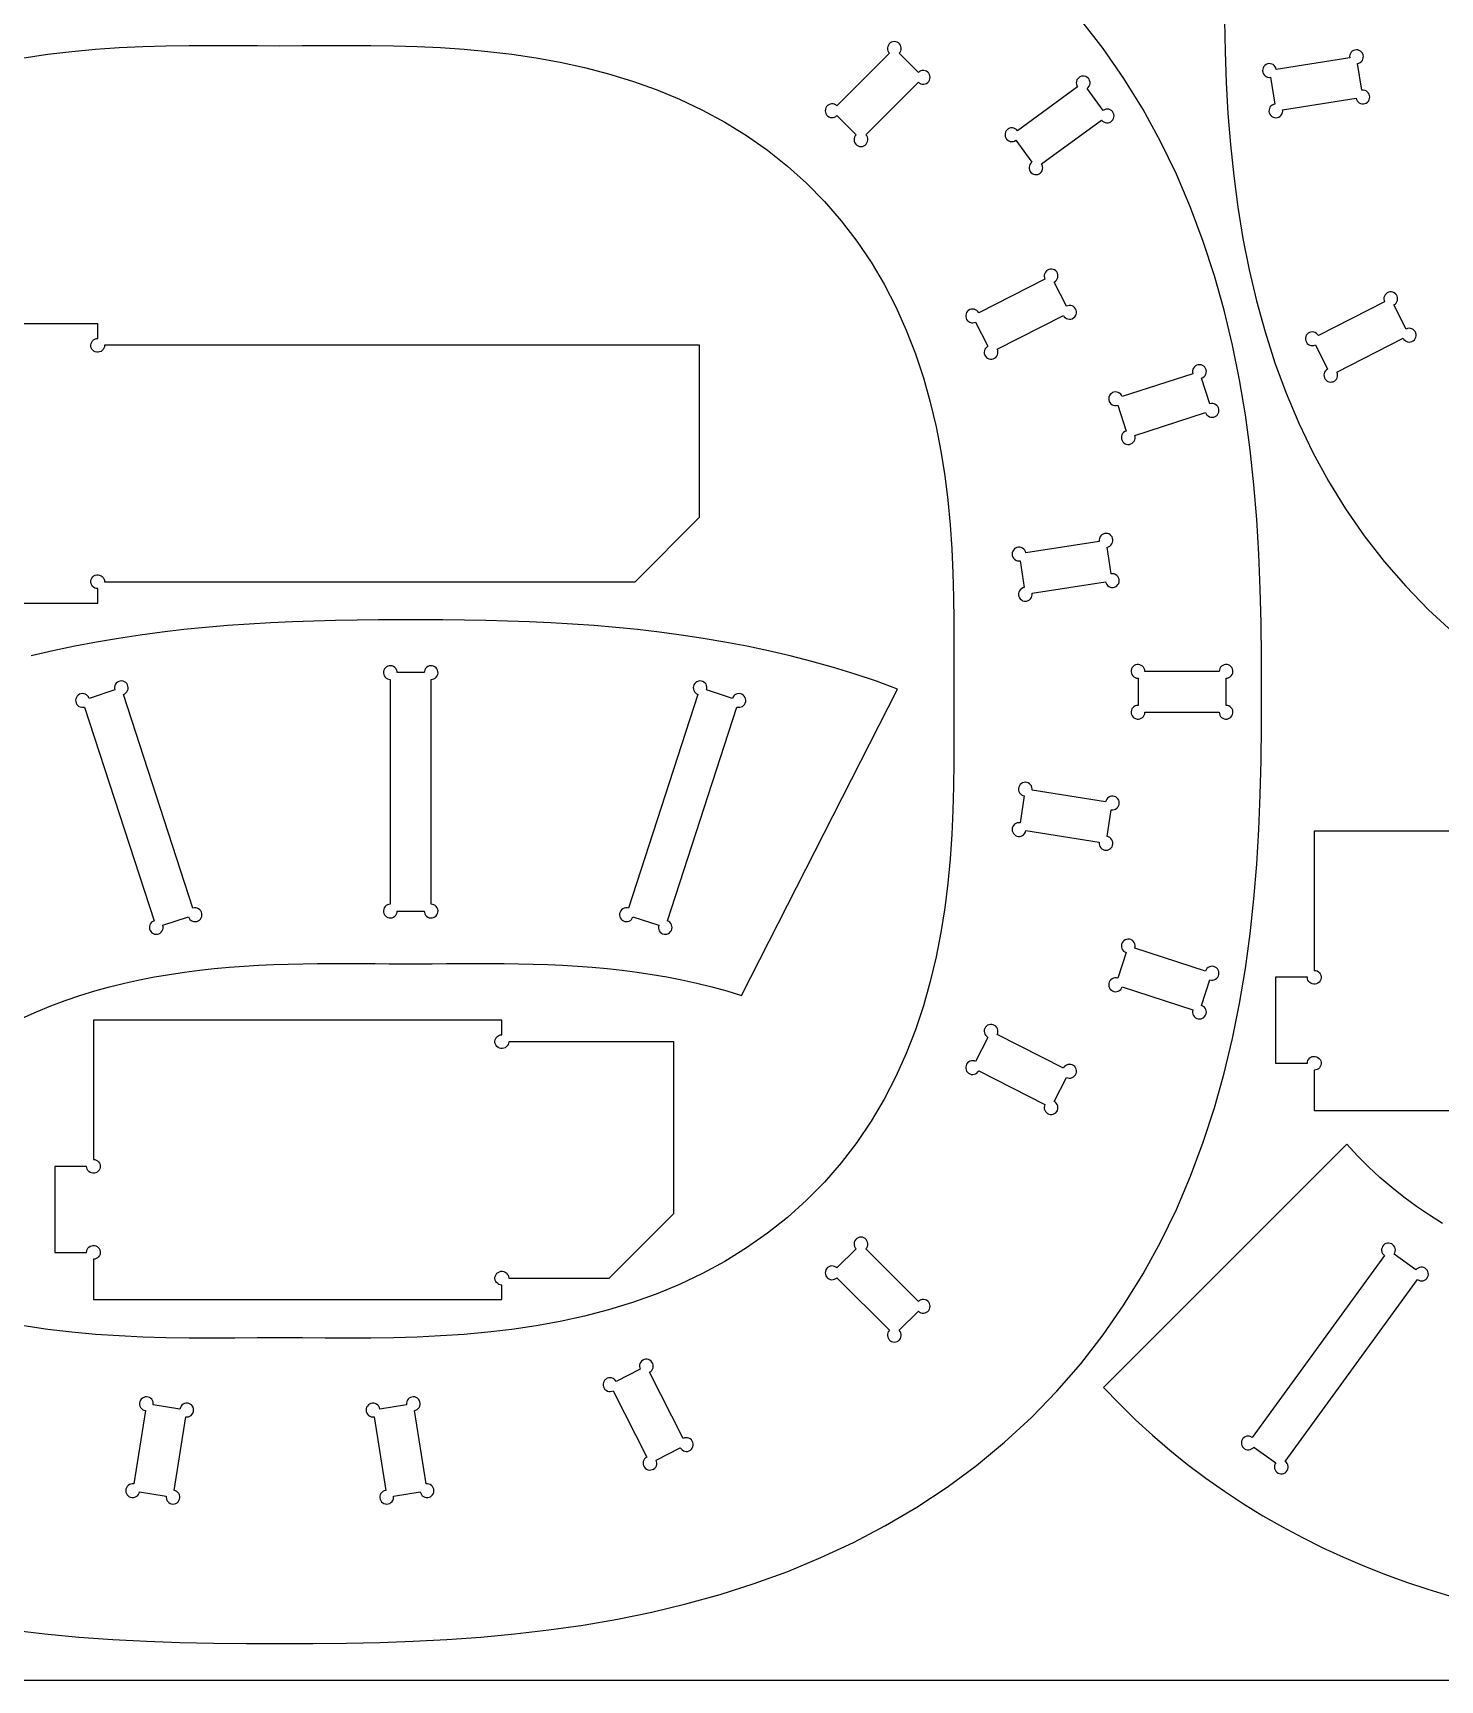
# Model space of a CAD drawing. Extents: x 0 to 2440, y -1470 to 1220.
# Drawn here: x 359 to 1014, y 0 to 766 of the extents above; entities that cross this region are included whole.
import ezdxf

# ---------------------------------------------------------------- set-up
doc = ezdxf.new("R2010")
doc.units = 0
doc.layers.add('CUT', color=1, linetype='Continuous')
doc.layers.add('REFERENCE-SHEET', color=8, linetype='Continuous')

msp = doc.modelspace()

# ---------------------------------------------------------------- linework, layer by layer
at = {"layer": 'CUT'}
for points in [[(348.59, 23.32), (364.46, 21.47), (380.27, 20), (396, 18.88), (411.67, 18.06), (427.26, 17.51), (442.8, 17.19), (458.29, 17.03), (473.75, 17), (489.21, 17.03), (504.7, 17.19), (520.24, 17.51), (535.83, 18.06), (551.5, 18.88), (567.23, 20), (583.04, 21.47), (598.91, 23.32), (614.83, 25.61), (630.78, 28.36), (646.74, 31.63), (662.69, 35.44), (678.57, 39.85), (694.36, 44.88), (710.01, 50.58), (725.47, 56.96), (740.68, 64.06), (755.58, 71.89), (770.12, 80.46), (784.23, 89.79), (797.85, 99.85), (810.92, 110.65), (823.39, 122.16), (835.21, 134.34), (846.35, 147.15), (856.76, 160.56), (866.43, 174.5), (875.33, 188.93), (883.47, 203.78), (890.84, 218.99), (897.47, 234.51), (903.36, 250.27), (908.55, 266.22), (913.06, 282.31), (916.94, 298.49), (920.22, 314.73), (922.95, 331), (925.16, 347.25), (926.92, 363.48), (928.26, 379.66), (929.24, 395.79), (929.89, 411.86), (930.28, 427.88), (930.46, 443.85), (930.5, 459.8), (930.46, 475.75), (930.28, 491.72), (929.89, 507.74), (929.24, 523.81), (928.26, 539.94), (926.92, 556.12), (925.16, 572.35), (922.95, 588.6), (920.22, 604.87), (916.94, 621.11), (913.06, 637.29), (908.55, 653.38), (903.36, 669.33), (897.47, 685.09), (890.84, 700.61), (883.47, 715.82), (875.33, 730.67), (866.43, 745.1), (856.76, 759.04), (846.35, 772.45)], [(913.17, 772.05), (913.49, 757.72), (914.03, 743.33), (914.86, 728.9), (916.01, 714.41), (917.52, 699.88), (919.45, 685.31), (921.83, 670.74), (924.71, 656.18), (928.12, 641.66), (932.1, 627.23), (936.69, 612.92), (941.92, 598.78), (947.81, 584.85), (954.38, 571.2), (961.64, 557.87), (969.6, 544.93), (978.25, 532.42), (987.57, 520.4), (997.55, 508.91), (1008.15, 498.01), (1019.35, 487.71)], [(354.56, 754.8), (365.77, 756.46), (376.93, 757.77), (388.02, 758.77), (399.03, 759.5), (409.94, 760.01), (420.76, 760.32), (431.49, 760.48), (442.14, 760.52), (452.72, 760.49), (463.25, 760.44), (473.75, 760.4), (484.25, 760.44), (494.78, 760.49), (505.36, 760.52), (516.01, 760.48), (526.74, 760.32), (537.56, 760.01), (548.47, 759.5), (559.48, 758.77), (570.57, 757.77), (581.73, 756.46), (592.94, 754.8), (604.18, 752.76), (615.43, 750.29), (626.65, 747.36), (637.8, 743.94), (648.83, 739.99), (659.71, 735.5), (670.38, 730.44), (680.78, 724.79), (690.88, 718.56), (700.6, 711.75), (709.91, 704.35), (718.76, 696.4), (727.1, 687.92), (734.9, 678.93), (742.14, 669.49), (748.79, 659.63), (754.85, 649.4), (760.3, 638.86), (765.16, 628.05), (769.45, 617.03), (773.17, 605.84), (776.36, 594.53), (779.05, 583.15), (781.27, 571.73), (783.07, 560.3), (784.48, 548.9), (785.55, 537.54), (786.32, 526.24), (786.83, 515.01), (787.14, 503.84), (787.28, 492.75), (787.31, 481.73), (787.28, 470.75), (787.25, 459.8), (787.28, 448.85), (787.31, 437.87), (787.28, 426.85), (787.14, 415.76), (786.83, 404.59), (786.32, 393.36), (785.55, 382.06), (784.48, 370.7), (783.07, 359.3), (781.27, 347.87), (779.05, 336.45), (776.36, 325.07), (773.17, 313.76), (769.45, 302.57), (765.16, 291.55), (760.3, 280.74), (754.85, 270.2), (748.79, 259.97), (742.14, 250.11), (734.9, 240.67), (727.1, 231.68), (718.76, 223.2), (709.91, 215.25), (700.6, 207.85), (690.88, 201.04), (680.78, 194.81), (670.38, 189.16), (659.71, 184.1), (648.83, 179.61), (637.8, 175.66), (626.65, 172.24), (615.43, 169.31), (604.18, 166.84), (592.94, 164.8), (581.73, 163.14), (570.57, 161.83), (559.48, 160.83), (548.47, 160.1), (537.56, 159.59), (526.74, 159.28), (516.01, 159.12), (505.36, 159.08), (494.78, 159.11), (484.25, 159.16), (473.75, 159.2), (463.25, 159.16), (452.72, 159.11), (442.14, 159.08), (431.49, 159.12), (420.76, 159.28), (409.94, 159.59), (399.03, 160.1), (388.02, 160.83), (376.93, 161.83), (365.77, 163.14), (354.56, 164.8)], [(199, 501), (389, 501), (389, 507.8), (388.32, 507.87), (387.67, 508.09), (387.08, 508.44), (386.58, 508.9), (386.19, 509.47), (385.93, 510.1), (385.81, 510.77), (385.83, 511.46), (386, 512.12), (386.31, 512.73), (386.74, 513.26), (387.27, 513.69), (387.88, 514), (388.54, 514.17), (389.23, 514.19), (389.9, 514.07), (390.53, 513.81), (391.1, 513.42), (391.56, 512.92), (391.91, 512.33), (392.13, 511.68), (392.2, 511), (639, 511), (669, 541), (669, 621), (392.2, 621), (392.13, 620.32), (391.91, 619.67), (391.56, 619.08), (391.1, 618.58), (390.53, 618.19), (389.9, 617.93), (389.23, 617.81), (388.54, 617.83), (387.88, 618), (387.27, 618.31), (386.74, 618.74), (386.31, 619.27), (386, 619.88), (385.83, 620.54), (385.81, 621.23), (385.93, 621.9), (386.19, 622.53), (386.58, 623.1), (387.08, 623.56), (387.67, 623.91), (388.32, 624.13), (389, 624.2), (389, 631), (199, 631)], [(353.88, 308.02), (360.48, 310.97), (367.17, 313.7), (373.92, 316.22), (380.74, 318.52), (387.61, 320.63), (394.52, 322.53), (401.46, 324.25), (408.42, 325.78), (415.39, 327.14), (422.36, 328.33), (429.34, 329.37), (436.3, 330.26), (443.25, 331.02), (450.18, 331.65), (457.09, 332.16), (463.98, 332.57), (470.83, 332.89), (477.66, 333.12), (484.45, 333.28), (491.22, 333.37), (497.96, 333.41), (504.67, 333.42), (511.35, 333.39), (518.02, 333.35), (524.67, 333.3), (531.31, 333.27), (537.94, 333.27), (544.58, 333.3), (551.23, 333.35), (557.89, 333.39), (564.58, 333.42), (571.29, 333.41), (578.03, 333.37), (584.8, 333.28), (591.59, 333.12), (598.42, 332.89), (605.27, 332.57), (612.16, 332.16), (619.07, 331.65), (626, 331.02), (632.95, 330.26), (639.91, 329.37), (646.89, 328.33), (653.86, 327.14), (660.83, 325.78), (667.79, 324.25), (674.73, 322.53), (681.64, 320.63), (688.51, 318.52), (761.15, 461.09), (751.28, 464.68), (741.34, 468.01), (731.34, 471.09), (721.29, 473.92), (711.2, 476.51), (701.08, 478.87), (690.95, 481.01), (680.79, 482.94), (670.64, 484.66), (660.48, 486.2), (650.32, 487.54), (640.18, 488.72), (630.04, 489.73), (619.93, 490.59), (609.82, 491.31), (599.74, 491.89), (589.68, 492.35), (579.64, 492.71), (569.61, 492.96), (559.6, 493.13), (549.61, 493.22), (539.62, 493.26), (529.63, 493.26), (519.64, 493.22), (509.65, 493.13), (499.64, 492.96), (489.61, 492.71), (479.57, 492.35), (469.51, 491.89), (459.42, 491.31), (449.32, 490.59), (439.21, 489.73), (429.07, 488.72), (418.93, 487.54), (408.77, 486.2), (398.61, 484.66), (388.46, 482.94), (378.3, 481.01), (368.17, 478.87), (358.05, 476.51)], [(1145, 395), (955, 395), (955, 330.2), (955.68, 330.13), (956.33, 329.91), (956.92, 329.56), (957.42, 329.1), (957.81, 328.53), (958.07, 327.9), (958.19, 327.23), (958.17, 326.54), (958, 325.88), (957.69, 325.27), (957.26, 324.74), (956.73, 324.31), (956.12, 324), (955.46, 323.83), (954.77, 323.81), (954.1, 323.93), (953.47, 324.19), (952.9, 324.58), (952.44, 325.08), (952.09, 325.67), (951.87, 326.32), (951.8, 327), (937, 327), (937, 287), (951.8, 287), (951.87, 287.68), (952.09, 288.33), (952.44, 288.92), (952.9, 289.42), (953.47, 289.81), (954.1, 290.07), (954.77, 290.19), (955.46, 290.17), (956.12, 290), (956.73, 289.69), (957.26, 289.26), (957.69, 288.73), (958, 288.12), (958.17, 287.46), (958.19, 286.77), (958.07, 286.1), (957.81, 285.47), (957.42, 284.9), (956.92, 284.44), (956.33, 284.09), (955.68, 283.87), (955, 283.8), (955, 265), (1145, 265)], [(1014.71, 212.44), (1008.56, 216.28), (1002.56, 220.36), (996.71, 224.65), (991.03, 229.16), (985.52, 233.88), (980.2, 238.81), (975.07, 243.94), (970.14, 249.26), (857, 136.12), (864.33, 128.46), (871.9, 121.04), (879.71, 113.87), (887.76, 106.95), (896.02, 100.31), (904.5, 93.93), (913.17, 87.83), (922.02, 82.02), (931.05, 76.48), (940.24, 71.23), (949.57, 66.26), (959.04, 61.57), (968.62, 57.16), (978.32, 53.03), (988.1, 49.17), (997.97, 45.58), (1007.91, 42.25), (1017.91, 39.17)]]:
    msp.add_lwpolyline(points, dxfattribs=at)
for points in [[(741.83, 718.97), (741.4, 718.44), (741.1, 717.83), (740.93, 717.16), (740.9, 716.48), (741.02, 715.81), (741.29, 715.18), (741.68, 714.61), (742.18, 714.15), (742.76, 713.8), (743.41, 713.58), (744.09, 713.51), (744.77, 713.58), (745.42, 713.8), (746.01, 714.15), (746.51, 714.61), (746.9, 715.18), (747.16, 715.81), (747.29, 716.48), (747.26, 717.16), (747.09, 717.83), (746.79, 718.44), (746.36, 718.97), (770.82, 743.44), (771.36, 743.01), (771.97, 742.7), (772.63, 742.53), (773.31, 742.51), (773.99, 742.63), (774.62, 742.89), (775.18, 743.28), (775.65, 743.78), (776, 744.37), (776.21, 745.02), (776.29, 745.7), (776.21, 746.38), (776, 747.03), (775.65, 747.62), (775.18, 748.12), (774.62, 748.51), (773.99, 748.77), (773.31, 748.89), (772.63, 748.87), (771.97, 748.7), (771.36, 748.39), (770.82, 747.96), (761.91, 756.87), (762.34, 757.41), (762.65, 758.02), (762.82, 758.68), (762.84, 759.36), (762.72, 760.04), (762.46, 760.67), (762.07, 761.23), (761.57, 761.7), (760.98, 762.05), (760.33, 762.26), (759.65, 762.34), (758.97, 762.26), (758.32, 762.05), (757.73, 761.7), (757.23, 761.23), (756.84, 760.67), (756.58, 760.04), (756.46, 759.36), (756.48, 758.68), (756.65, 758.02), (756.96, 757.41), (757.39, 756.87), (732.92, 732.41), (732.39, 732.84), (731.78, 733.14), (731.11, 733.31), (730.43, 733.34), (729.76, 733.21), (729.13, 732.95), (728.56, 732.56), (728.1, 732.06), (727.75, 731.47), (727.53, 730.82), (727.46, 730.14), (727.53, 729.46), (727.75, 728.81), (728.1, 728.23), (728.56, 727.73), (729.13, 727.34), (729.76, 727.07), (730.43, 726.95), (731.11, 726.98), (731.78, 727.15), (732.39, 727.45), (732.92, 727.88)], [(975.15, 752.12), (975.81, 752.3), (976.42, 752.62), (976.95, 753.05), (977.37, 753.59), (977.67, 754.21), (977.83, 754.87), (977.84, 755.56), (977.71, 756.23), (977.44, 756.86), (977.04, 757.41), (976.53, 757.87), (975.94, 758.21), (975.29, 758.42), (974.61, 758.48), (973.93, 758.4), (973.28, 758.17), (972.7, 757.82), (972.21, 757.34), (971.82, 756.78), (971.57, 756.14), (971.46, 755.47), (971.49, 754.78), (937.32, 749.37), (937.14, 750.03), (936.83, 750.64), (936.39, 751.16), (935.85, 751.59), (935.23, 751.88), (934.57, 752.04), (933.88, 752.06), (933.21, 751.93), (932.58, 751.66), (932.03, 751.26), (931.57, 750.75), (931.23, 750.16), (931.02, 749.51), (930.96, 748.82), (931.04, 748.14), (931.27, 747.5), (931.62, 746.92), (932.1, 746.42), (932.67, 746.04), (933.3, 745.79), (933.98, 745.67), (934.66, 745.71), (936.63, 733.26), (935.97, 733.09), (935.36, 732.77), (934.84, 732.33), (934.41, 731.79), (934.12, 731.18), (933.96, 730.51), (933.94, 729.83), (934.07, 729.16), (934.34, 728.53), (934.74, 727.97), (935.25, 727.51), (935.84, 727.17), (936.5, 726.97), (937.18, 726.9), (937.86, 726.99), (938.5, 727.21), (939.08, 727.57), (939.58, 728.04), (939.96, 728.61), (940.21, 729.25), (940.33, 729.92), (940.29, 730.6), (974.47, 736.02), (974.64, 735.36), (974.96, 734.75), (975.4, 734.22), (975.93, 733.8), (976.55, 733.5), (977.22, 733.34), (977.9, 733.33), (978.57, 733.46), (979.2, 733.73), (979.76, 734.13), (980.21, 734.64), (980.56, 735.23), (980.76, 735.88), (980.83, 736.56), (980.74, 737.24), (980.52, 737.89), (980.16, 738.47), (979.69, 738.97), (979.12, 739.35), (978.48, 739.6), (977.81, 739.71), (977.13, 739.68)], [(823.61, 706.2), (823.1, 705.74), (822.71, 705.19), (822.44, 704.56), (822.3, 703.89), (822.32, 703.2), (822.48, 702.54), (822.78, 701.92), (823.2, 701.38), (823.72, 700.95), (824.33, 700.63), (824.99, 700.45), (825.68, 700.42), (826.35, 700.53), (826.99, 700.78), (827.55, 701.17), (828.03, 701.66), (828.38, 702.24), (828.61, 702.89), (828.69, 703.57), (828.63, 704.25), (828.42, 704.9), (828.08, 705.49), (856.07, 725.83), (856.53, 725.32), (857.09, 724.93), (857.72, 724.66), (858.39, 724.52), (859.07, 724.54), (859.74, 724.7), (860.35, 725), (860.89, 725.42), (861.33, 725.94), (861.64, 726.55), (861.82, 727.21), (861.86, 727.9), (861.75, 728.57), (861.49, 729.21), (861.11, 729.77), (860.62, 730.25), (860.03, 730.6), (859.39, 730.83), (858.71, 730.91), (858.03, 730.85), (857.37, 730.64), (856.78, 730.3), (849.38, 740.5), (849.88, 740.95), (850.28, 741.51), (850.55, 742.14), (850.68, 742.81), (850.67, 743.49), (850.51, 744.16), (850.21, 744.78), (849.79, 745.31), (849.26, 745.75), (848.66, 746.07), (848, 746.24), (847.31, 746.28), (846.64, 746.17), (846, 745.91), (845.43, 745.53), (844.96, 745.04), (844.6, 744.45), (844.38, 743.81), (844.3, 743.13), (844.36, 742.45), (844.57, 741.8), (844.91, 741.2), (816.91, 720.87), (816.45, 721.37), (815.9, 721.77), (815.27, 722.04), (814.6, 722.17), (813.91, 722.16), (813.25, 722), (812.63, 721.7), (812.09, 721.28), (811.66, 720.75), (811.34, 720.15), (811.16, 719.49), (811.13, 718.8), (811.24, 718.13), (811.49, 717.49), (811.88, 716.92), (812.37, 716.45), (812.95, 716.09), (813.6, 715.87), (814.28, 715.79), (814.96, 715.85), (815.61, 716.06), (816.21, 716.4)], [(803.2, 620.59), (802.62, 620.22), (802.14, 619.73), (801.78, 619.15), (801.54, 618.51), (801.45, 617.83), (801.5, 617.15), (801.7, 616.49), (802.03, 615.9), (802.48, 615.38), (803.03, 614.98), (803.66, 614.7), (804.33, 614.55), (805.01, 614.56), (805.68, 614.71), (806.3, 615), (806.85, 615.41), (807.29, 615.93), (807.61, 616.54), (807.8, 617.19), (807.84, 617.88), (807.74, 618.55), (807.5, 619.19), (838.33, 634.9), (838.7, 634.33), (839.19, 633.85), (839.77, 633.48), (840.41, 633.25), (841.09, 633.15), (841.77, 633.21), (842.42, 633.4), (843.02, 633.74), (843.54, 634.19), (843.94, 634.74), (844.22, 635.36), (844.36, 636.03), (844.36, 636.72), (844.21, 637.38), (843.92, 638), (843.51, 638.55), (842.99, 638.99), (842.38, 639.32), (841.72, 639.51), (841.04, 639.55), (840.37, 639.45), (839.73, 639.2), (834.01, 650.43), (834.58, 650.8), (835.06, 651.29), (835.42, 651.87), (835.66, 652.51), (835.75, 653.19), (835.7, 653.87), (835.5, 654.53), (835.17, 655.13), (834.72, 655.64), (834.17, 656.05), (833.54, 656.32), (832.87, 656.47), (832.19, 656.46), (831.52, 656.31), (830.9, 656.02), (830.36, 655.61), (829.91, 655.09), (829.59, 654.48), (829.4, 653.83), (829.36, 653.14), (829.46, 652.47), (829.7, 651.83), (798.87, 636.12), (798.5, 636.69), (798.01, 637.17), (797.43, 637.54), (796.79, 637.77), (796.11, 637.87), (795.43, 637.81), (794.78, 637.62), (794.18, 637.28), (793.66, 636.83), (793.26, 636.28), (792.98, 635.66), (792.84, 634.99), (792.84, 634.3), (792.99, 633.64), (793.28, 633.02), (793.7, 632.47), (794.22, 632.03), (794.82, 631.7), (795.48, 631.51), (796.16, 631.47), (796.84, 631.57), (797.47, 631.82)], [(992.05, 639.81), (992.63, 640.18), (993.11, 640.67), (993.47, 641.25), (993.71, 641.89), (993.8, 642.57), (993.75, 643.25), (993.55, 643.91), (993.22, 644.5), (992.77, 645.02), (992.22, 645.42), (991.59, 645.7), (990.92, 645.85), (990.24, 645.84), (989.57, 645.69), (988.95, 645.4), (988.4, 644.99), (987.96, 644.47), (987.64, 643.86), (987.45, 643.21), (987.41, 642.52), (987.51, 641.85), (987.75, 641.21), (956.92, 625.5), (956.55, 626.07), (956.06, 626.55), (955.48, 626.92), (954.84, 627.15), (954.16, 627.25), (953.48, 627.19), (952.83, 627), (952.23, 626.66), (951.71, 626.21), (951.31, 625.66), (951.03, 625.04), (950.89, 624.37), (950.89, 623.68), (951.04, 623.02), (951.33, 622.4), (951.74, 621.85), (952.26, 621.41), (952.87, 621.08), (953.53, 620.89), (954.21, 620.85), (954.88, 620.95), (955.52, 621.2), (961.24, 609.97), (960.67, 609.6), (960.19, 609.11), (959.83, 608.53), (959.59, 607.89), (959.5, 607.21), (959.55, 606.53), (959.75, 605.87), (960.08, 605.27), (960.53, 604.76), (961.08, 604.35), (961.71, 604.08), (962.38, 603.93), (963.06, 603.94), (963.73, 604.09), (964.35, 604.38), (964.89, 604.79), (965.34, 605.31), (965.66, 605.92), (965.85, 606.57), (965.89, 607.26), (965.79, 607.93), (965.55, 608.57), (996.38, 624.28), (996.75, 623.71), (997.24, 623.23), (997.82, 622.86), (998.46, 622.63), (999.14, 622.53), (999.82, 622.59), (1000.47, 622.78), (1001.07, 623.12), (1001.59, 623.57), (1001.99, 624.12), (1002.27, 624.74), (1002.41, 625.41), (1002.41, 626.1), (1002.26, 626.76), (1001.97, 627.38), (1001.55, 627.93), (1001.03, 628.37), (1000.43, 628.7), (999.77, 628.89), (999.09, 628.93), (998.41, 628.83), (997.78, 628.58)], [(867.48, 581.11), (866.85, 580.83), (866.3, 580.42), (865.85, 579.91), (865.52, 579.31), (865.32, 578.65), (865.27, 577.97), (865.36, 577.29), (865.6, 576.65), (865.96, 576.07), (866.44, 575.59), (867.01, 575.21), (867.65, 574.97), (868.33, 574.87), (869.01, 574.91), (869.67, 575.1), (870.27, 575.42), (870.79, 575.87), (871.21, 576.41), (871.5, 577.03), (871.65, 577.7), (871.65, 578.38), (871.51, 579.05), (904.42, 589.74), (904.7, 589.12), (905.1, 588.57), (905.62, 588.12), (906.22, 587.78), (906.87, 587.59), (907.55, 587.53), (908.23, 587.63), (908.87, 587.86), (909.45, 588.23), (909.94, 588.71), (910.31, 589.28), (910.56, 589.92), (910.66, 590.6), (910.61, 591.28), (910.43, 591.94), (910.1, 592.54), (909.66, 593.06), (909.11, 593.47), (908.49, 593.76), (907.83, 593.91), (907.14, 593.92), (906.47, 593.78), (902.58, 605.76), (903.2, 606.04), (903.75, 606.44), (904.2, 606.96), (904.54, 607.56), (904.73, 608.21), (904.79, 608.89), (904.7, 609.57), (904.46, 610.21), (904.1, 610.79), (903.62, 611.28), (903.04, 611.65), (902.4, 611.9), (901.73, 612), (901.04, 611.96), (900.39, 611.77), (899.78, 611.44), (899.26, 611), (898.85, 610.45), (898.56, 609.83), (898.41, 609.17), (898.41, 608.48), (898.55, 607.81), (865.64, 597.12), (865.36, 597.75), (864.95, 598.3), (864.44, 598.75), (863.84, 599.08), (863.19, 599.28), (862.5, 599.33), (861.83, 599.24), (861.18, 599), (860.61, 598.64), (860.12, 598.16), (859.75, 597.59), (859.5, 596.95), (859.4, 596.27), (859.44, 595.59), (859.63, 594.93), (859.95, 594.33), (860.4, 593.81), (860.94, 593.39), (861.56, 593.1), (862.23, 592.95), (862.92, 592.95), (863.59, 593.09)], [(820.1, 508.28), (819.44, 508.1), (818.83, 507.78), (818.3, 507.35), (817.88, 506.81), (817.58, 506.19), (817.42, 505.53), (817.41, 504.84), (817.54, 504.17), (817.81, 503.54), (818.21, 502.99), (818.72, 502.53), (819.31, 502.19), (819.96, 501.98), (820.64, 501.92), (821.32, 502), (821.97, 502.23), (822.55, 502.58), (823.04, 503.06), (823.43, 503.62), (823.68, 504.26), (823.79, 504.93), (823.76, 505.62), (857.93, 511.03), (858.11, 510.37), (858.42, 509.76), (858.86, 509.24), (859.4, 508.81), (860.02, 508.52), (860.68, 508.36), (861.37, 508.34), (862.04, 508.47), (862.67, 508.74), (863.22, 509.14), (863.68, 509.65), (864.02, 510.24), (864.23, 510.89), (864.29, 511.58), (864.21, 512.26), (863.98, 512.9), (863.63, 513.48), (863.15, 513.98), (862.58, 514.36), (861.95, 514.61), (861.27, 514.73), (860.59, 514.69), (858.62, 527.14), (859.28, 527.31), (859.89, 527.63), (860.41, 528.07), (860.84, 528.61), (861.13, 529.22), (861.29, 529.89), (861.31, 530.57), (861.18, 531.24), (860.91, 531.87), (860.51, 532.43), (860, 532.89), (859.41, 533.23), (858.75, 533.43), (858.07, 533.5), (857.39, 533.41), (856.75, 533.19), (856.17, 532.83), (855.67, 532.36), (855.29, 531.79), (855.04, 531.15), (854.92, 530.48), (854.96, 529.8), (820.78, 524.38), (820.61, 525.04), (820.29, 525.65), (819.85, 526.18), (819.32, 526.6), (818.7, 526.9), (818.03, 527.06), (817.35, 527.07), (816.68, 526.94), (816.05, 526.67), (815.49, 526.27), (815.04, 525.76), (814.69, 525.17), (814.49, 524.52), (814.42, 523.84), (814.51, 523.16), (814.73, 522.51), (815.09, 521.93), (815.56, 521.43), (816.13, 521.05), (816.77, 520.8), (817.44, 520.69), (818.12, 520.72)], [(540.92, 357.76), (541, 357.08), (541.21, 356.43), (541.56, 355.84), (542.03, 355.34), (542.59, 354.95), (543.22, 354.69), (543.9, 354.57), (544.58, 354.59), (545.24, 354.76), (545.85, 355.07), (546.39, 355.5), (546.82, 356.03), (547.12, 356.64), (547.29, 357.31), (547.32, 357.99), (547.2, 358.66), (546.93, 359.3), (546.54, 359.86), (546.04, 360.32), (545.45, 360.67), (544.81, 360.89), (544.12, 360.96), (544.12, 465.56), (544.81, 465.64), (545.45, 465.85), (546.04, 466.2), (546.54, 466.67), (546.93, 467.23), (547.2, 467.86), (547.32, 468.53), (547.29, 469.22), (547.12, 469.88), (546.82, 470.49), (546.39, 471.02), (545.85, 471.45), (545.24, 471.76), (544.58, 471.93), (543.9, 471.95), (543.22, 471.83), (542.59, 471.57), (542.03, 471.18), (541.56, 470.68), (541.21, 470.09), (541, 469.44), (540.92, 468.76), (528.32, 468.76), (528.25, 469.44), (528.04, 470.09), (527.69, 470.68), (527.22, 471.18), (526.66, 471.57), (526.03, 471.83), (525.35, 471.95), (524.67, 471.93), (524.01, 471.76), (523.39, 471.45), (522.86, 471.02), (522.43, 470.49), (522.13, 469.88), (521.96, 469.22), (521.93, 468.53), (522.05, 467.86), (522.32, 467.23), (522.71, 466.67), (523.21, 466.2), (523.8, 465.85), (524.44, 465.64), (525.12, 465.56), (525.12, 360.96), (524.44, 360.89), (523.8, 360.67), (523.21, 360.32), (522.71, 359.86), (522.32, 359.3), (522.05, 358.66), (521.93, 357.99), (521.96, 357.31), (522.13, 356.64), (522.43, 356.03), (522.86, 355.5), (523.39, 355.07), (524.01, 354.76), (524.67, 354.59), (525.35, 354.57), (526.03, 354.69), (526.66, 354.95), (527.22, 355.34), (527.69, 355.84), (528.04, 356.43), (528.25, 357.08), (528.32, 357.76)], [(873, 453.5), (872.32, 453.43), (871.67, 453.21), (871.08, 452.86), (870.58, 452.4), (870.19, 451.83), (869.93, 451.2), (869.81, 450.53), (869.83, 449.84), (870, 449.18), (870.31, 448.57), (870.74, 448.04), (871.27, 447.61), (871.88, 447.3), (872.54, 447.13), (873.23, 447.11), (873.9, 447.23), (874.53, 447.49), (875.1, 447.88), (875.56, 448.38), (875.91, 448.97), (876.13, 449.62), (876.2, 450.3), (910.8, 450.3), (910.87, 449.62), (911.09, 448.97), (911.44, 448.38), (911.9, 447.88), (912.47, 447.49), (913.1, 447.23), (913.77, 447.11), (914.46, 447.13), (915.12, 447.3), (915.73, 447.61), (916.26, 448.04), (916.69, 448.57), (917, 449.18), (917.17, 449.84), (917.19, 450.53), (917.07, 451.2), (916.81, 451.83), (916.42, 452.4), (915.92, 452.86), (915.33, 453.21), (914.68, 453.43), (914, 453.5), (914, 466.1), (914.68, 466.17), (915.33, 466.39), (915.92, 466.74), (916.42, 467.2), (916.81, 467.77), (917.07, 468.4), (917.19, 469.07), (917.17, 469.76), (917, 470.42), (916.69, 471.03), (916.26, 471.56), (915.73, 471.99), (915.12, 472.3), (914.46, 472.47), (913.77, 472.49), (913.1, 472.37), (912.47, 472.11), (911.9, 471.72), (911.44, 471.22), (911.09, 470.63), (910.87, 469.98), (910.8, 469.3), (876.2, 469.3), (876.13, 469.98), (875.91, 470.63), (875.56, 471.22), (875.1, 471.72), (874.53, 472.11), (873.9, 472.37), (873.23, 472.49), (872.54, 472.47), (871.88, 472.3), (871.27, 471.99), (870.74, 471.56), (870.31, 471.03), (870, 470.42), (869.83, 469.76), (869.81, 469.07), (869.93, 468.4), (870.19, 467.77), (870.58, 467.2), (871.08, 466.74), (871.67, 466.39), (872.32, 466.17), (873, 466.1)], [(431.24, 355.08), (431.52, 354.46), (431.93, 353.9), (432.44, 353.45), (433.04, 353.12), (433.69, 352.92), (434.38, 352.87), (435.05, 352.96), (435.7, 353.2), (436.28, 353.56), (436.76, 354.04), (437.14, 354.62), (437.38, 355.26), (437.48, 355.93), (437.44, 356.61), (437.25, 357.27), (436.93, 357.87), (436.48, 358.39), (435.94, 358.81), (435.32, 359.1), (434.65, 359.25), (433.97, 359.25), (433.3, 359.11), (400.97, 458.59), (401.6, 458.87), (402.15, 459.28), (402.6, 459.79), (402.93, 460.39), (403.13, 461.05), (403.18, 461.73), (403.09, 462.41), (402.86, 463.05), (402.49, 463.63), (402.01, 464.11), (401.44, 464.49), (400.8, 464.73), (400.12, 464.83), (399.44, 464.79), (398.78, 464.6), (398.18, 464.28), (397.66, 463.83), (397.24, 463.29), (396.96, 462.67), (396.81, 462), (396.8, 461.32), (396.94, 460.65), (384.96, 456.75), (384.68, 457.38), (384.27, 457.93), (383.76, 458.38), (383.16, 458.71), (382.5, 458.91), (381.82, 458.96), (381.15, 458.87), (380.5, 458.64), (379.92, 458.27), (379.44, 457.79), (379.06, 457.22), (378.82, 456.58), (378.72, 455.9), (378.76, 455.22), (378.95, 454.56), (379.27, 453.96), (379.72, 453.44), (380.26, 453.02), (380.88, 452.74), (381.55, 452.59), (382.23, 452.58), (382.9, 452.72), (415.23, 353.24), (414.6, 352.96), (414.05, 352.55), (413.6, 352.04), (413.27, 351.44), (413.07, 350.79), (413.02, 350.11), (413.11, 349.43), (413.34, 348.79), (413.71, 348.21), (414.19, 347.72), (414.76, 347.35), (415.4, 347.1), (416.08, 347), (416.76, 347.04), (417.42, 347.23), (418.02, 347.56), (418.54, 348), (418.96, 348.54), (419.24, 349.16), (419.39, 349.83), (419.4, 350.52), (419.26, 351.19)], [(649.99, 351.19), (649.85, 350.52), (649.86, 349.83), (650.01, 349.16), (650.29, 348.54), (650.71, 348), (651.23, 347.56), (651.83, 347.23), (652.49, 347.04), (653.17, 347), (653.85, 347.1), (654.49, 347.35), (655.06, 347.72), (655.54, 348.21), (655.91, 348.79), (656.14, 349.43), (656.23, 350.11), (656.18, 350.79), (655.98, 351.44), (655.65, 352.04), (655.2, 352.55), (654.65, 352.96), (654.02, 353.24), (686.35, 452.72), (687.02, 452.58), (687.7, 452.59), (688.37, 452.74), (688.99, 453.02), (689.53, 453.44), (689.98, 453.96), (690.3, 454.56), (690.49, 455.22), (690.53, 455.9), (690.43, 456.58), (690.19, 457.22), (689.81, 457.79), (689.33, 458.27), (688.75, 458.64), (688.1, 458.87), (687.43, 458.96), (686.74, 458.91), (686.09, 458.71), (685.49, 458.38), (684.98, 457.93), (684.57, 457.38), (684.29, 456.75), (672.31, 460.65), (672.45, 461.32), (672.44, 462), (672.29, 462.67), (672.01, 463.29), (671.59, 463.83), (671.07, 464.28), (670.47, 464.6), (669.81, 464.79), (669.13, 464.83), (668.45, 464.73), (667.81, 464.49), (667.24, 464.11), (666.76, 463.63), (666.39, 463.05), (666.16, 462.41), (666.07, 461.73), (666.12, 461.05), (666.32, 460.39), (666.65, 459.79), (667.1, 459.28), (667.65, 458.87), (668.28, 458.59), (635.95, 359.11), (635.28, 359.25), (634.6, 359.25), (633.93, 359.1), (633.31, 358.81), (632.77, 358.39), (632.32, 357.87), (632, 357.27), (631.81, 356.61), (631.77, 355.93), (631.87, 355.26), (632.11, 354.62), (632.49, 354.04), (632.97, 353.56), (633.55, 353.2), (634.2, 352.96), (634.87, 352.87), (635.56, 352.92), (636.21, 353.12), (636.81, 353.45), (637.32, 353.9), (637.73, 354.46), (638.01, 355.08)], [(818.12, 398.88), (817.44, 398.91), (816.77, 398.8), (816.13, 398.55), (815.56, 398.17), (815.09, 397.67), (814.73, 397.09), (814.51, 396.44), (814.42, 395.76), (814.49, 395.08), (814.69, 394.43), (815.04, 393.84), (815.49, 393.33), (816.05, 392.93), (816.68, 392.66), (817.35, 392.53), (818.03, 392.54), (818.7, 392.7), (819.32, 393), (819.85, 393.42), (820.29, 393.95), (820.61, 394.56), (820.78, 395.22), (854.96, 389.8), (854.92, 389.12), (855.04, 388.45), (855.29, 387.81), (855.67, 387.24), (856.17, 386.77), (856.75, 386.41), (857.39, 386.19), (858.07, 386.1), (858.75, 386.17), (859.41, 386.37), (860, 386.71), (860.51, 387.17), (860.91, 387.73), (861.18, 388.36), (861.31, 389.03), (861.29, 389.71), (861.13, 390.38), (860.84, 390.99), (860.41, 391.53), (859.89, 391.97), (859.28, 392.29), (858.62, 392.46), (860.59, 404.91), (861.27, 404.87), (861.95, 404.99), (862.58, 405.24), (863.15, 405.62), (863.63, 406.12), (863.98, 406.7), (864.21, 407.34), (864.29, 408.02), (864.23, 408.71), (864.02, 409.36), (863.68, 409.95), (863.22, 410.46), (862.67, 410.86), (862.04, 411.13), (861.37, 411.26), (860.68, 411.24), (860.02, 411.08), (859.4, 410.79), (858.86, 410.36), (858.42, 409.84), (858.11, 409.23), (857.93, 408.57), (823.76, 413.98), (823.79, 414.67), (823.68, 415.34), (823.43, 415.98), (823.04, 416.54), (822.55, 417.02), (821.97, 417.37), (821.32, 417.6), (820.64, 417.68), (819.96, 417.62), (819.31, 417.41), (818.72, 417.07), (818.21, 416.61), (817.81, 416.06), (817.54, 415.43), (817.41, 414.76), (817.42, 414.07), (817.58, 413.41), (817.88, 412.79), (818.3, 412.25), (818.83, 411.82), (819.44, 411.5), (820.1, 411.32)], [(863.59, 326.51), (862.92, 326.65), (862.23, 326.65), (861.56, 326.5), (860.94, 326.21), (860.4, 325.79), (859.95, 325.27), (859.63, 324.67), (859.44, 324.01), (859.4, 323.33), (859.5, 322.65), (859.75, 322.01), (860.12, 321.44), (860.61, 320.96), (861.18, 320.6), (861.83, 320.36), (862.5, 320.27), (863.19, 320.32), (863.84, 320.52), (864.44, 320.85), (864.95, 321.3), (865.36, 321.85), (865.64, 322.48), (898.55, 311.79), (898.41, 311.12), (898.41, 310.43), (898.56, 309.77), (898.85, 309.15), (899.26, 308.6), (899.78, 308.16), (900.39, 307.83), (901.04, 307.64), (901.73, 307.6), (902.4, 307.7), (903.04, 307.95), (903.62, 308.32), (904.1, 308.81), (904.46, 309.39), (904.7, 310.03), (904.79, 310.71), (904.73, 311.39), (904.54, 312.04), (904.2, 312.64), (903.75, 313.16), (903.2, 313.56), (902.58, 313.84), (906.47, 325.82), (907.14, 325.68), (907.83, 325.69), (908.49, 325.84), (909.11, 326.13), (909.66, 326.54), (910.1, 327.06), (910.43, 327.66), (910.61, 328.32), (910.66, 329), (910.56, 329.68), (910.31, 330.32), (909.94, 330.89), (909.45, 331.37), (908.87, 331.74), (908.23, 331.97), (907.55, 332.07), (906.87, 332.01), (906.22, 331.82), (905.62, 331.48), (905.1, 331.03), (904.7, 330.48), (904.42, 329.86), (871.51, 340.55), (871.65, 341.22), (871.65, 341.9), (871.5, 342.57), (871.21, 343.19), (870.79, 343.73), (870.27, 344.18), (869.67, 344.5), (869.01, 344.69), (868.33, 344.73), (867.65, 344.63), (867.01, 344.39), (866.44, 344.01), (865.96, 343.53), (865.6, 342.95), (865.36, 342.31), (865.27, 341.63), (865.32, 340.95), (865.52, 340.29), (865.85, 339.69), (866.3, 339.18), (866.85, 338.77), (867.48, 338.49)], [(387, 307), (387, 242.2), (387.68, 242.13), (388.33, 241.91), (388.92, 241.56), (389.42, 241.1), (389.81, 240.53), (390.07, 239.9), (390.19, 239.23), (390.17, 238.54), (390, 237.88), (389.69, 237.27), (389.26, 236.74), (388.73, 236.31), (388.12, 236), (387.46, 235.83), (386.77, 235.81), (386.1, 235.93), (385.47, 236.19), (384.9, 236.58), (384.44, 237.08), (384.09, 237.67), (383.87, 238.32), (383.8, 239), (369, 239), (369, 199), (383.8, 199), (383.87, 199.68), (384.09, 200.33), (384.44, 200.92), (384.9, 201.42), (385.47, 201.81), (386.1, 202.07), (386.77, 202.19), (387.46, 202.17), (388.12, 202), (388.73, 201.69), (389.26, 201.26), (389.69, 200.73), (390, 200.12), (390.17, 199.46), (390.19, 198.77), (390.07, 198.1), (389.81, 197.47), (389.42, 196.9), (388.92, 196.44), (388.33, 196.09), (387.68, 195.87), (387, 195.8), (387, 177), (577, 177), (577, 183.8), (576.32, 183.87), (575.67, 184.09), (575.08, 184.44), (574.58, 184.9), (574.19, 185.47), (573.93, 186.1), (573.81, 186.77), (573.83, 187.46), (574, 188.12), (574.31, 188.73), (574.74, 189.26), (575.27, 189.69), (575.88, 190), (576.54, 190.17), (577.23, 190.19), (577.9, 190.07), (578.53, 189.81), (579.1, 189.42), (579.56, 188.92), (579.91, 188.33), (580.13, 187.68), (580.2, 187), (627, 187), (657, 217), (657, 297), (580.2, 297), (580.13, 296.32), (579.91, 295.67), (579.56, 295.08), (579.1, 294.58), (578.53, 294.19), (577.9, 293.93), (577.23, 293.81), (576.54, 293.83), (575.88, 294), (575.27, 294.31), (574.74, 294.74), (574.31, 295.27), (574, 295.88), (573.83, 296.54), (573.81, 297.23), (573.93, 297.9), (574.19, 298.53), (574.58, 299.1), (575.08, 299.56), (575.67, 299.91), (576.32, 300.13), (577, 300.2), (577, 307)], [(797.47, 287.78), (796.84, 288.03), (796.16, 288.13), (795.48, 288.09), (794.82, 287.9), (794.22, 287.57), (793.7, 287.13), (793.28, 286.58), (792.99, 285.96), (792.84, 285.3), (792.84, 284.61), (792.98, 283.94), (793.26, 283.32), (793.66, 282.77), (794.18, 282.32), (794.78, 281.98), (795.43, 281.79), (796.11, 281.73), (796.79, 281.83), (797.43, 282.06), (798.01, 282.43), (798.5, 282.91), (798.87, 283.48), (829.7, 267.77), (829.46, 267.13), (829.36, 266.46), (829.4, 265.77), (829.59, 265.12), (829.91, 264.51), (830.36, 263.99), (830.9, 263.58), (831.52, 263.29), (832.19, 263.14), (832.87, 263.13), (833.54, 263.28), (834.17, 263.55), (834.72, 263.96), (835.17, 264.47), (835.5, 265.07), (835.7, 265.73), (835.75, 266.41), (835.66, 267.09), (835.42, 267.73), (835.06, 268.31), (834.58, 268.8), (834.01, 269.17), (839.73, 280.4), (840.37, 280.15), (841.04, 280.05), (841.72, 280.09), (842.38, 280.28), (842.99, 280.61), (843.51, 281.05), (843.92, 281.6), (844.21, 282.22), (844.36, 282.88), (844.36, 283.57), (844.22, 284.24), (843.94, 284.86), (843.54, 285.41), (843.02, 285.86), (842.42, 286.2), (841.77, 286.39), (841.09, 286.45), (840.41, 286.35), (839.77, 286.12), (839.19, 285.75), (838.7, 285.27), (838.33, 284.7), (807.5, 300.41), (807.74, 301.05), (807.84, 301.72), (807.8, 302.41), (807.61, 303.06), (807.29, 303.67), (806.85, 304.19), (806.3, 304.6), (805.68, 304.89), (805.01, 305.04), (804.33, 305.05), (803.66, 304.9), (803.03, 304.62), (802.48, 304.22), (802.03, 303.7), (801.7, 303.11), (801.5, 302.45), (801.45, 301.77), (801.54, 301.09), (801.78, 300.45), (802.14, 299.87), (802.62, 299.38), (803.2, 299.01)], [(732.92, 191.72), (732.39, 192.15), (731.78, 192.45), (731.11, 192.62), (730.43, 192.65), (729.76, 192.53), (729.13, 192.26), (728.56, 191.87), (728.1, 191.37), (727.75, 190.79), (727.53, 190.14), (727.46, 189.46), (727.53, 188.78), (727.75, 188.13), (728.1, 187.54), (728.56, 187.04), (729.13, 186.65), (729.76, 186.39), (730.43, 186.26), (731.11, 186.29), (731.78, 186.46), (732.39, 186.76), (732.92, 187.19), (757.39, 162.73), (756.96, 162.19), (756.65, 161.58), (756.48, 160.92), (756.46, 160.24), (756.58, 159.56), (756.84, 158.93), (757.23, 158.37), (757.73, 157.9), (758.32, 157.55), (758.97, 157.34), (759.65, 157.26), (760.33, 157.34), (760.98, 157.55), (761.57, 157.9), (762.07, 158.37), (762.46, 158.93), (762.72, 159.56), (762.84, 160.24), (762.82, 160.92), (762.65, 161.58), (762.34, 162.19), (761.91, 162.73), (770.82, 171.64), (771.36, 171.21), (771.97, 170.9), (772.63, 170.73), (773.31, 170.71), (773.99, 170.83), (774.62, 171.09), (775.18, 171.48), (775.65, 171.98), (776, 172.57), (776.21, 173.22), (776.29, 173.9), (776.21, 174.58), (776, 175.23), (775.65, 175.82), (775.18, 176.32), (774.62, 176.71), (773.99, 176.97), (773.31, 177.09), (772.63, 177.07), (771.97, 176.9), (771.36, 176.59), (770.82, 176.16), (746.36, 200.63), (746.79, 201.16), (747.09, 201.77), (747.26, 202.44), (747.29, 203.12), (747.16, 203.79), (746.9, 204.42), (746.51, 204.99), (746.01, 205.45), (745.42, 205.8), (744.77, 206.02), (744.09, 206.09), (743.41, 206.02), (742.76, 205.8), (742.18, 205.45), (741.68, 204.99), (741.29, 204.42), (741.02, 203.79), (740.9, 203.12), (740.93, 202.44), (741.1, 201.77), (741.4, 201.16), (741.83, 200.63)], [(992.12, 198.21), (992.46, 198.81), (992.67, 199.46), (992.73, 200.14), (992.65, 200.82), (992.42, 201.47), (992.07, 202.05), (991.59, 202.54), (991.02, 202.92), (990.39, 203.18), (989.71, 203.29), (989.03, 203.26), (988.37, 203.08), (987.76, 202.76), (987.24, 202.32), (986.82, 201.79), (986.52, 201.17), (986.36, 200.5), (986.34, 199.82), (986.47, 199.15), (986.75, 198.52), (987.14, 197.96), (987.65, 197.51), (926.17, 112.88), (925.57, 113.22), (924.92, 113.43), (924.24, 113.49), (923.56, 113.41), (922.92, 113.19), (922.33, 112.83), (921.84, 112.35), (921.46, 111.79), (921.2, 111.15), (921.09, 110.48), (921.13, 109.79), (921.31, 109.13), (921.62, 108.53), (922.06, 108), (922.6, 107.58), (923.21, 107.28), (923.88, 107.12), (924.56, 107.11), (925.23, 107.24), (925.86, 107.51), (926.42, 107.91), (926.88, 108.41), (937.07, 101.01), (936.73, 100.41), (936.52, 99.76), (936.46, 99.08), (936.54, 98.4), (936.77, 97.76), (937.12, 97.17), (937.6, 96.68), (938.17, 96.3), (938.8, 96.04), (939.48, 95.93), (940.16, 95.97), (940.82, 96.14), (941.43, 96.46), (941.95, 96.9), (942.38, 97.43), (942.67, 98.05), (942.83, 98.72), (942.85, 99.4), (942.72, 100.07), (942.45, 100.7), (942.05, 101.26), (941.54, 101.71), (1003.02, 186.34), (1003.62, 186), (1004.27, 185.79), (1004.95, 185.73), (1005.63, 185.81), (1006.27, 186.04), (1006.86, 186.39), (1007.35, 186.87), (1007.73, 187.43), (1007.99, 188.07), (1008.1, 188.74), (1008.06, 189.43), (1007.88, 190.09), (1007.57, 190.7), (1007.13, 191.22), (1006.59, 191.64), (1005.98, 191.94), (1005.31, 192.1), (1004.63, 192.12), (1003.96, 191.98), (1003.33, 191.71), (1002.77, 191.32), (1002.31, 190.81)], [(630.19, 138.9), (629.81, 139.47), (629.33, 139.95), (628.75, 140.32), (628.1, 140.55), (627.43, 140.65), (626.74, 140.59), (626.09, 140.39), (625.49, 140.06), (624.98, 139.61), (624.57, 139.06), (624.29, 138.44), (624.15, 137.77), (624.16, 137.08), (624.31, 136.41), (624.59, 135.79), (625.01, 135.25), (625.53, 134.81), (626.13, 134.48), (626.79, 134.29), (627.47, 134.25), (628.15, 134.35), (628.79, 134.6), (644.5, 103.77), (643.92, 103.39), (643.44, 102.91), (643.08, 102.33), (642.84, 101.68), (642.75, 101.01), (642.8, 100.32), (643, 99.67), (643.33, 99.07), (643.78, 98.56), (644.34, 98.15), (644.96, 97.87), (645.63, 97.73), (646.31, 97.74), (646.98, 97.89), (647.6, 98.18), (648.15, 98.59), (648.59, 99.11), (648.91, 99.71), (649.1, 100.37), (649.15, 101.05), (649.04, 101.73), (648.8, 102.37), (660.03, 108.09), (660.4, 107.52), (660.89, 107.04), (661.47, 106.67), (662.11, 106.44), (662.79, 106.34), (663.47, 106.4), (664.12, 106.59), (664.72, 106.93), (665.24, 107.38), (665.64, 107.93), (665.92, 108.55), (666.06, 109.22), (666.06, 109.91), (665.91, 110.57), (665.62, 111.19), (665.2, 111.74), (664.68, 112.18), (664.08, 112.51), (663.42, 112.69), (662.74, 112.74), (662.06, 112.64), (661.43, 112.39), (645.72, 143.22), (646.29, 143.6), (646.77, 144.08), (647.14, 144.66), (647.37, 145.3), (647.46, 145.98), (647.41, 146.66), (647.21, 147.32), (646.88, 147.92), (646.43, 148.43), (645.88, 148.84), (645.25, 149.12), (644.58, 149.26), (643.9, 149.25), (643.23, 149.1), (642.61, 148.81), (642.07, 148.4), (641.62, 147.88), (641.3, 147.28), (641.11, 146.62), (641.07, 145.94), (641.17, 145.26), (641.41, 144.62)], [(414.83, 128.07), (414.87, 128.76), (414.75, 129.43), (414.5, 130.07), (414.12, 130.63), (413.62, 131.11), (413.04, 131.46), (412.4, 131.69), (411.72, 131.77), (411.03, 131.71), (410.38, 131.5), (409.79, 131.16), (409.28, 130.7), (408.88, 130.15), (408.61, 129.52), (408.48, 128.85), (408.5, 128.16), (408.66, 127.5), (408.95, 126.88), (409.38, 126.34), (409.9, 125.91), (410.51, 125.59), (411.17, 125.41), (405.76, 91.24), (405.07, 91.27), (404.4, 91.16), (403.76, 90.91), (403.2, 90.53), (402.72, 90.03), (402.36, 89.45), (402.14, 88.8), (402.06, 88.12), (402.12, 87.44), (402.33, 86.79), (402.67, 86.2), (403.13, 85.69), (403.68, 85.29), (404.31, 85.02), (404.98, 84.89), (405.67, 84.9), (406.33, 85.06), (406.95, 85.36), (407.49, 85.78), (407.92, 86.31), (408.24, 86.92), (408.42, 87.58), (420.86, 85.61), (420.83, 84.92), (420.94, 84.25), (421.19, 83.61), (421.57, 83.04), (422.07, 82.57), (422.65, 82.21), (423.3, 81.99), (423.98, 81.91), (424.66, 81.97), (425.31, 82.18), (425.9, 82.52), (426.41, 82.98), (426.81, 83.53), (427.08, 84.16), (427.21, 84.83), (427.2, 85.52), (427.04, 86.18), (426.74, 86.8), (426.32, 87.34), (425.79, 87.77), (425.18, 88.09), (424.52, 88.27), (429.94, 122.44), (430.62, 122.41), (431.29, 122.52), (431.93, 122.77), (432.5, 123.15), (432.97, 123.65), (433.33, 124.23), (433.55, 124.88), (433.64, 125.55), (433.57, 126.24), (433.37, 126.89), (433.03, 127.48), (432.57, 127.99), (432.01, 128.39), (431.38, 128.66), (430.71, 128.79), (430.03, 128.77), (429.36, 128.61), (428.74, 128.32), (428.21, 127.9), (427.77, 127.37), (427.45, 126.76), (427.28, 126.1)], [(520.22, 126.1), (520.05, 126.76), (519.73, 127.37), (519.29, 127.9), (518.76, 128.32), (518.14, 128.61), (517.47, 128.77), (516.79, 128.79), (516.12, 128.66), (515.49, 128.39), (514.93, 127.99), (514.47, 127.48), (514.13, 126.89), (513.93, 126.24), (513.86, 125.55), (513.95, 124.88), (514.17, 124.23), (514.53, 123.65), (515, 123.15), (515.57, 122.77), (516.21, 122.52), (516.88, 122.41), (517.56, 122.44), (522.98, 88.27), (522.32, 88.09), (521.71, 87.77), (521.18, 87.34), (520.76, 86.8), (520.46, 86.18), (520.3, 85.52), (520.29, 84.83), (520.42, 84.16), (520.69, 83.53), (521.09, 82.98), (521.6, 82.52), (522.19, 82.18), (522.84, 81.97), (523.52, 81.91), (524.2, 81.99), (524.85, 82.21), (525.43, 82.57), (525.93, 83.04), (526.31, 83.61), (526.56, 84.25), (526.67, 84.92), (526.64, 85.61), (539.08, 87.58), (539.26, 86.92), (539.58, 86.31), (540.01, 85.78), (540.55, 85.36), (541.17, 85.06), (541.83, 84.9), (542.52, 84.89), (543.19, 85.02), (543.82, 85.29), (544.37, 85.69), (544.83, 86.2), (545.17, 86.79), (545.38, 87.44), (545.44, 88.12), (545.36, 88.8), (545.14, 89.45), (544.78, 90.03), (544.3, 90.53), (543.74, 90.91), (543.1, 91.16), (542.43, 91.27), (541.74, 91.24), (536.33, 125.41), (536.99, 125.59), (537.6, 125.91), (538.12, 126.34), (538.55, 126.88), (538.84, 127.5), (539, 128.16), (539.02, 128.85), (538.89, 129.52), (538.62, 130.15), (538.22, 130.7), (537.71, 131.16), (537.12, 131.5), (536.47, 131.71), (535.78, 131.77), (535.1, 131.69), (534.46, 131.46), (533.88, 131.11), (533.38, 130.63), (533, 130.07), (532.75, 129.43), (532.63, 128.76), (532.67, 128.07)]]:
    msp.add_lwpolyline(points, close=True, dxfattribs=at)
at = {"layer": 'REFERENCE-SHEET'}
msp.add_lwpolyline([(0, 0), (2440, 0), (2440, 1220), (0, 1220)], close=True, dxfattribs=at)

doc.saveas('drawing.dxf')
